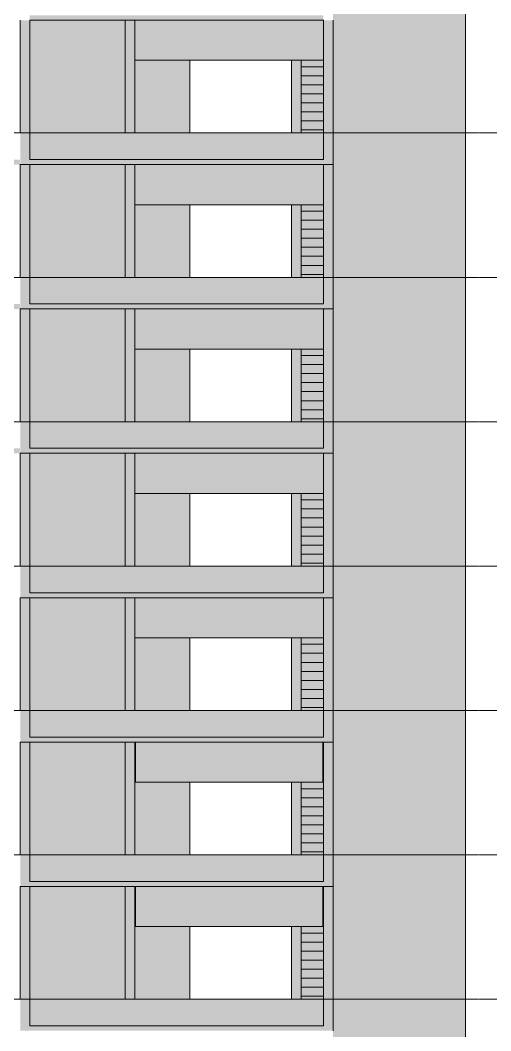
# Model space of a CAD drawing. Header units: centimetres. Extents: x -1139 to 26418, y -889 to 84390.
# Drawn here: x 12678 to 13617, y 78810 to 80826 of the extents above; entities that cross this region are included whole.
import ezdxf

# ---------------------------------------------------------------- set-up
doc = ezdxf.new("R2010")
doc.units = ezdxf.units.CM
doc.linetypes.add('Centro', pattern=[3.175, 0.635, -0.47625, 1.5875, -0.47625])
for name, color, linetype, lineweight in [('A-FLOR', 7, 'Continuous', 9), ('A-FLOR-LEVL', 7, 'Continuous', 9), ('S-BEAM', 7, 'Continuous', 9), ('S-COLS', 7, 'Continuous', 9), ('S-STRS', 7, 'Continuous', 9)]:
    doc.layers.add(name, color=color, linetype=linetype, lineweight=lineweight)

msp = doc.modelspace()

# ---------------------------------------------------------------- hatches: boundary and pattern name
at = {"layer": 'A-FLOR', "true_color": 0xc0c0c0}
for points in [[(12906.55, 80826), (13283.05, 80826), (13283.05, 80836), (12697.05, 80836), (12697.05, 80826), (12887.55, 80826)], [(12091.05, 80538), (12678.05, 80538), (12677.55, 80548), (11773.05, 80548), (11773.05, 80538), (11934.34, 80538)], [(13283.05, 80538), (13283.05, 80548), (12697.05, 80548), (12697.05, 80538), (13251.66, 80538)], [(11813.05, 80250), (12678.05, 80250), (12677.55, 80260), (11773.05, 80260), (11773.05, 80250)], [(12906.55, 80250), (13283.05, 80250), (13283.05, 80260), (12697.05, 80260), (12697.05, 80250), (12887.55, 80250)], [(12091.05, 79962), (12678.05, 79962), (12677.55, 79972), (11773.05, 79972), (11773.05, 79962), (11934.34, 79962)], [(13283.05, 79962), (13283.05, 79972), (12697.05, 79972), (12697.05, 79962), (13251.66, 79962)], [(12906.55, 79674), (13283.05, 79674), (13283.05, 79684), (12697.05, 79684), (12697.05, 79674), (12887.55, 79674)], [(12907.82, 79386), (13283.05, 79386), (13283.05, 79396), (12697.05, 79396), (12697.05, 79386), (12887.55, 79386)], [(13251.66, 79098), (13283.05, 79098), (13283.05, 79108), (12697.05, 79108), (12697.05, 79098), (13063.47, 79098)], [(13016.54, 78810), (13283.05, 78810), (13283.05, 78820), (12697.05, 78820), (12697.05, 78810), (12907.82, 78810)]]:
    msp.add_hatch(color=9, dxfattribs=at).paths.add_polyline_path(points, flags=0)
at = {"layer": 'S-BEAM', "true_color": 0xc0c0c0}
for points in [[(13016.55, 80746), (13283.05, 80746), (13283.05, 80826), (12906.55, 80826), (12906.55, 80746), (12935.12, 80746)], [(12687.1, 80538), (12697.05, 80538), (12697.05, 80601), (12678.05, 80601), (12678.05, 80538)], [(13016.55, 80548), (13283.05, 80548), (13283.05, 80601), (12697.05, 80601), (12697.05, 80548), (12980.2, 80548)], [(13283.05, 80538), (13302.05, 80538), (13302.05, 80601), (13283.05, 80601), (13283.05, 80548)], [(13016.55, 80458), (13283.05, 80458), (13283.05, 80538), (12906.55, 80538), (12906.55, 80458), (12935.12, 80458)], [(12697.05, 80250), (12697.05, 80313), (12678.05, 80313), (12678.05, 80250)], [(12980.2, 80260), (13283.05, 80260), (13283.05, 80313), (12697.05, 80313), (12697.05, 80260), (12965.94, 80260)], [(13283.05, 80250), (13302.05, 80250), (13302.05, 80313), (13283.05, 80313), (13283.05, 80260)], [(13016.55, 80170), (13283.05, 80170), (13283.05, 80250), (12906.55, 80250), (12906.55, 80170), (12935.12, 80170)], [(12697.05, 79962), (12697.05, 80025), (12678.05, 80025), (12678.05, 79962), (12687.1, 79962)], [(13283.05, 79972), (13283.05, 80025), (12697.05, 80025), (12697.05, 79972), (13251.66, 79972)], [(13283.05, 79962), (13302.05, 79962), (13302.05, 80025), (13283.05, 80025), (13283.05, 79972)], [(13063.47, 79882), (13283.05, 79882), (13283.05, 79962), (12906.55, 79962), (12906.55, 79882), (13016.55, 79882)], [(12697.05, 79674), (12697.05, 79737), (12678.05, 79737), (12678.05, 79674), (12687.1, 79674)], [(12980.2, 79684), (13283.05, 79684), (13283.05, 79737), (12697.05, 79737), (12697.05, 79684), (12965.93, 79684)], [(13302.05, 79674), (13302.05, 79737), (13283.05, 79737), (13283.05, 79674)], [(13063.47, 79594), (13283.05, 79594.1), (13283.05, 79674), (12906.55, 79674), (12906.55, 79594), (13016.55, 79594)], [(12687.1, 79386), (12697.05, 79386), (12697.05, 79449), (12678.05, 79449), (12678.05, 79386)], [(13026.73, 79396), (13283.05, 79396), (13283.05, 79449), (12697.05, 79449), (12697.05, 79396), (13016.55, 79396)], [(13302.05, 79386), (13302.05, 79449), (13283.05, 79449), (13283.05, 79386)], [(13016.55, 79306), (13281.78, 79306), (13281.78, 79386), (12907.82, 79386), (12907.82, 79306), (12935.12, 79306)], [(12697.05, 79098), (12697.05, 79161), (12678.05, 79161), (12678.05, 79098), (12687.1, 79098)], [(13302.05, 79098), (13302.05, 79161), (13283.05, 79161), (13283.05, 79098)], [(13016.55, 79018), (13281.78, 79018), (13281.78, 79098), (12907.82, 79098), (12907.82, 79018), (12935.12, 79018)], [(12678.05, 78810), (12697.05, 78810), (12697.05, 78873), (12678.05, 78873), (12678.05, 78820)], [(13063.47, 78820), (13283.05, 78820), (13283.05, 78873), (12697.05, 78873), (12697.05, 78820), (13027.57, 78820)], [(13302.05, 78810), (13302.05, 78873), (13283.05, 78873), (13283.05, 78810)]]:
    msp.add_hatch(color=9, dxfattribs=at).paths.add_polyline_path(points, flags=0)
h = msp.add_hatch(color=9, dxfattribs=at)
h.paths.add_polyline_path([(13016.55, 79098), (13016.54, 79098), (12907.82, 79098)], flags=0)
h.paths.add_polyline_path([(12875.28, 79108), (13283.05, 79108), (13283.05, 79161), (12697.05, 79161), (12697.05, 79108), (12768.55, 79108)], flags=0)
at = {"layer": 'S-COLS', "true_color": 0xc0c0c0}
for points in [[(13566.55, 80601), (13566.55, 80889), (13302.05, 80889), (13302.05, 80601), (13439.85, 80601)], [(12678.05, 80601), (12697.05, 80601), (12697.05, 80826), (12678.05, 80826), (12678.05, 80697.02)], [(12906.55, 80601), (12906.55, 80826), (12887.55, 80826), (12887.55, 80601)], [(13302.05, 80601), (13302.05, 80826), (13283.05, 80826), (13283.05, 80601)], [(13016.55, 80601), (13016.55, 80746), (12906.55, 80746), (12906.55, 80601)], [(13238.55, 80601), (13238.55, 80746), (13219.55, 80746), (13219.55, 80601)], [(13238.55, 80733), (13283.05, 80733), (13283.05, 80746), (13238.55, 80746)], [(13302.05, 80313), (13566.55, 80313), (13566.55, 80601), (13302.05, 80601), (13302.05, 80329.38)], [(12678.05, 80313), (12697.05, 80313), (12697.05, 80538), (12678.05, 80538), (12678.05, 80513.2)], [(12906.55, 80313), (12906.55, 80538), (12887.55, 80538), (12887.55, 80313)], [(13302.05, 80313), (13302.05, 80538), (13283.05, 80538), (13283.05, 80313)], [(13016.55, 80313), (13016.55, 80458), (12906.55, 80458), (12906.55, 80313)], [(13219.55, 80313), (13238.55, 80313), (13238.55, 80458), (13219.55, 80458)], [(13238.55, 80445), (13283.05, 80445), (13283.05, 80458), (13238.55, 80458)], [(13439.85, 80025), (13566.55, 80025), (13566.55, 80313), (13302.05, 80313), (13302.05, 80025)], [(12687.1, 80025), (12697.05, 80025), (12697.05, 80250), (12678.05, 80249.68), (12678.05, 80025)], [(12906.55, 80025), (12906.55, 80250), (12887.55, 80250), (12887.55, 80025)], [(13302.05, 80025), (13302.05, 80250), (13283.05, 80250), (13283.05, 80025)], [(12906.55, 80025), (13016.55, 80025), (13016.55, 80170), (12906.55, 80170), (12906.55, 80141.92)], [(13219.55, 80025), (13238.55, 80025), (13238.55, 80170), (13219.55, 80170), (13219.55, 80145.56)], [(13251.66, 80157), (13283.05, 80157), (13283.05, 80170), (13238.55, 80170), (13238.55, 80157)], [(13302.05, 79737), (13566.55, 79737), (13566.55, 80025), (13302.05, 80025), (13302.05, 79777.92)], [(12697.05, 79737), (12697.05, 79962), (12678.05, 79962), (12678.05, 79737), (12687.1, 79737)], [(12906.55, 79737), (12906.55, 79962), (12887.55, 79962), (12887.55, 79737)], [(13302.05, 79737), (13302.05, 79962), (13283.05, 79961.74), (13283.05, 79737)], [(13016.55, 79737), (13016.55, 79882), (12906.55, 79882), (12906.55, 79737)], [(13219.55, 79737), (13238.55, 79737), (13238.55, 79882), (13219.55, 79882), (13219.55, 79777.92)], [(13238.55, 79869), (13283.05, 79869), (13283.05, 79882), (13238.55, 79882)], [(13566.55, 79449), (13566.55, 79449), (13566.55, 79737), (13302.05, 79737), (13302.05, 79449), (13439.85, 79449)], [(12678.05, 79449), (12697.05, 79449), (12697.05, 79674), (12678.05, 79674), (12678.05, 79594.1)], [(12887.55, 79449), (12906.55, 79449), (12906.55, 79674), (12887.55, 79674), (12887.55, 79547.25)], [(13283.05, 79449), (13302.05, 79449), (13302.05, 79674), (13283.05, 79674), (13283.05, 79594.1)], [(12906.55, 79449), (13016.55, 79449), (13016.55, 79594), (12906.55, 79594), (12906.55, 79565.92)], [(13219.55, 79449), (13238.55, 79449), (13238.55, 79594), (13219.55, 79594)], [(13238.55, 79581), (13283.05, 79581), (13283.05, 79594), (13238.55, 79594)], [(13439.85, 79161), (13566.55, 79161), (13566.55, 79449), (13302.05, 79449), (13302.05, 79161)], [(12678.05, 79161), (12697.05, 79161), (12697.05, 79386), (12678.05, 79386)], [(12906.55, 79161), (12906.55, 79386), (12887.55, 79386), (12887.55, 79161)], [(12907.82, 79161), (13016.55, 79161), (13016.55, 79306), (12907.82, 79306), (12907.82, 79386), (12906.55, 79386), (12906.55, 79161)], [(13283.05, 79293), (13283.05, 79386), (13281.78, 79386), (13281.78, 79306), (13238.55, 79306), (13238.55, 79293), (13281.78, 79293)], [(13302.05, 79161), (13302.05, 79386), (13283.05, 79386), (13283.05, 79161)], [(13219.55, 79161), (13238.55, 79161), (13238.55, 79306), (13219.55, 79306)], [(13566.55, 78873), (13566.55, 79161), (13302.05, 79161), (13302.05, 78873), (13439.85, 78873)], [(12678.05, 78873), (12697.05, 78873), (12697.05, 79098), (12678.05, 79098), (12678.05, 79042.64)], [(12697.05, 78873), (12887.55, 78873), (12887.55, 79098), (12697.05, 79098), (12697.05, 79042.64)], [(12887.55, 78873), (12906.55, 78873), (12906.55, 79098), (12887.55, 79098), (12887.55, 78971.25)], [(12906.55, 78873), (13016.55, 78873), (13016.55, 79018), (12907.82, 79018), (12907.82, 79098), (12906.55, 79098), (12906.55, 78989.92)], [(13238.55, 79005), (13283.05, 79005), (13283.05, 79098), (13281.78, 79098), (13281.78, 79018), (13238.55, 79018)], [(13283.05, 78873), (13302.05, 78873), (13302.05, 79098), (13283.05, 79098), (13283.05, 79042.64)], [(13219.55, 78873), (13238.55, 78873), (13238.55, 79018), (13219.55, 79018)], [(13566.55, 78585), (13566.55, 78873), (13302.05, 78873), (13302.05, 78585), (13439.85, 78585)]]:
    msp.add_hatch(color=9, dxfattribs=at).paths.add_polyline_path(points, flags=0)
h = msp.add_hatch(color=9, dxfattribs=at)
h.paths.add_polyline_path([(12677.55, 80601), (12678.05, 80601.37), (12677.55, 80697.02)], flags=0)
h.paths.add_polyline_path([(12702.48, 80601), (12887.55, 80601), (12887.55, 80826), (12697.05, 80826), (12697.05, 80601)], flags=0)
h = msp.add_hatch(color=9, dxfattribs=at)
h.paths.add_polyline_path([(12677.55, 80313), (12678.05, 80313), (12677.55, 80513.2)], flags=0)
h.paths.add_polyline_path([(12702.48, 80313), (12887.55, 80313), (12887.55, 80538), (12697.05, 80538), (12697.05, 80313)], flags=0)
h = msp.add_hatch(color=9, dxfattribs=at)
h.paths.add_polyline_path([(12677.55, 80025), (12678.05, 80025.37), (12677.55, 80145.56)], flags=0)
h.paths.add_polyline_path([(12697.05, 80025), (12887.55, 80025), (12887.55, 80250), (12697.05, 80250), (12697.05, 80145.56)], flags=0)
h = msp.add_hatch(color=9, dxfattribs=at)
h.paths.add_polyline_path([(12677.55, 79737), (12678.05, 79737.37), (12677.55, 79777.92)], flags=0)
h.paths.add_polyline_path([(12702.48, 79737), (12887.55, 79737), (12887.55, 79962), (12697.05, 79962), (12697.05, 79737)], flags=0)
h = msp.add_hatch(color=9, dxfattribs=at)
h.paths.add_polyline_path([(12677.55, 79449), (12678.05, 79449.37), (12677.55, 79594.1)], flags=0)
h.paths.add_polyline_path([(12768.55, 79449), (12887.55, 79449), (12887.55, 79674), (12768.55, 79674)], flags=0)
h.paths.add_polyline_path([(12697.05, 79449), (12768.55, 79449), (12768.55, 79674), (12697.05, 79674)], flags=0)
h = msp.add_hatch(color=9, dxfattribs=at)
h.paths.add_polyline_path([(12768.55, 79161), (12887.55, 79161), (12887.55, 79386), (12768.55, 79386)], flags=0)
h.paths.add_polyline_path([(12702.47, 79161), (12768.55, 79161), (12768.55, 79386), (12697.05, 79386), (12697.05, 79161)], flags=0)
h.paths.add_polyline_path([(12677.55, 79161), (12678.05, 79161.37), (12677.55, 79385.74)], flags=0)
h.paths.add_polyline_path([(12677.55, 79396), (12678.05, 79396), (12677.55, 79410.28)], flags=0)
at = {"layer": 'S-STRS', "true_color": 0xc0c0c0}
for points in [[(13238.55, 80715), (13283.05, 80715), (13283.05, 80733), (13238.55, 80733), (13238.55, 80721)], [(13251.66, 80697), (13283.05, 80697.02), (13283.05, 80715), (13238.55, 80715), (13238.55, 80697)], [(13251.66, 80679), (13283.05, 80679), (13283.05, 80697), (13238.55, 80697), (13238.55, 80679)], [(13251.66, 80661), (13283.05, 80661), (13283.05, 80679), (13238.55, 80679), (13238.55, 80661)], [(13251.66, 80643), (13283.05, 80643), (13283.05, 80661), (13238.55, 80661), (13238.55, 80643)], [(13251.66, 80625), (13283.05, 80625), (13283.05, 80643), (13238.55, 80643), (13238.55, 80625)], [(13251.66, 80607), (13283.05, 80607), (13283.05, 80625), (13238.55, 80625), (13238.55, 80607)], [(13547.55, 80601), (13547.55, 80601), (13498.55, 80601)], [(13283.05, 80427), (13283.05, 80445), (13238.55, 80445), (13238.55, 80427), (13251.66, 80427)], [(13251.66, 80409), (13283.05, 80409), (13283.05, 80427), (13238.55, 80427), (13238.55, 80409)], [(13251.66, 80391), (13283.05, 80391), (13283.05, 80409), (13238.55, 80409), (13238.55, 80391)], [(13251.66, 80373), (13283.05, 80373), (13283.05, 80391), (13238.55, 80391), (13238.55, 80373)], [(13251.66, 80355), (13283.05, 80355), (13283.05, 80373), (13238.55, 80373), (13238.55, 80355)], [(13238.55, 80337), (13283.05, 80337), (13283.05, 80355), (13238.55, 80355)], [(13251.66, 80319), (13283.05, 80319), (13283.05, 80337), (13238.55, 80337), (13238.55, 80319)], [(13283.05, 80313), (13283.05, 80319), (13238.55, 80319), (13238.55, 80313), (13251.66, 80313)], [(13547.55, 80313), (13547.55, 80313), (13498.55, 80313)], [(13238.55, 80139), (13283.05, 80139), (13283.05, 80157), (13238.55, 80157), (13238.55, 80145)], [(13251.66, 80121), (13283.05, 80121), (13283.05, 80139), (13238.55, 80139), (13238.55, 80121)], [(13251.66, 80103), (13283.05, 80103), (13283.05, 80121), (13238.55, 80121), (13238.55, 80103)], [(13251.66, 80085), (13283.05, 80085), (13283.05, 80103), (13238.55, 80103), (13238.55, 80085)], [(13251.66, 80067), (13283.05, 80067), (13283.05, 80085), (13238.55, 80085), (13238.55, 80067)], [(13251.66, 80049), (13283.05, 80049), (13283.05, 80067), (13238.55, 80067), (13238.55, 80049)], [(13251.66, 80031), (13283.05, 80031), (13283.05, 80049), (13238.55, 80049), (13238.55, 80031)], [(13251.66, 80025), (13283.05, 80025), (13283.05, 80031), (13238.55, 80031), (13238.55, 80025)], [(13547.55, 80025), (13547.55, 80025), (13498.55, 80025)], [(13283.05, 79851), (13283.05, 79869), (13238.55, 79869), (13238.55, 79851), (13251.66, 79851)], [(13251.66, 79833), (13283.05, 79833), (13283.05, 79851), (13238.55, 79851), (13238.55, 79833)], [(13251.66, 79815), (13283.05, 79815), (13283.05, 79833), (13238.55, 79833), (13238.55, 79815)], [(13251.66, 79797), (13283.05, 79797), (13283.05, 79815), (13238.55, 79815), (13238.55, 79797)], [(13238.55, 79779), (13283.05, 79779), (13283.05, 79797), (13238.55, 79797)], [(13283.05, 79761), (13283.05, 79779), (13238.55, 79779), (13238.55, 79761), (13251.66, 79761)], [(13251.66, 79743), (13283.05, 79743), (13283.05, 79761), (13238.55, 79761), (13238.55, 79743)], [(13238.55, 79737), (13283.05, 79737), (13283.05, 79743), (13238.55, 79743)], [(13251.66, 79563), (13283.05, 79563), (13283.05, 79581), (13238.55, 79581), (13238.55, 79563)], [(13283.05, 79545), (13283.05, 79563), (13238.55, 79563), (13238.55, 79545), (13281.78, 79545)], [(13283.05, 79527), (13283.05, 79545), (13238.55, 79545), (13238.55, 79527), (13281.78, 79527)], [(13283.05, 79509), (13283.05, 79527), (13238.55, 79527), (13238.55, 79509), (13281.78, 79509)], [(13283.05, 79491), (13283.05, 79509), (13238.55, 79509), (13238.55, 79491), (13281.78, 79491)], [(13283.05, 79473), (13283.05, 79491), (13238.55, 79491), (13238.55, 79473), (13281.78, 79473)], [(13283.05, 79455), (13283.05, 79473), (13238.55, 79473), (13238.55, 79455), (13281.78, 79455)], [(13281.78, 79449), (13283.05, 79449), (13283.05, 79455), (13238.55, 79455), (13238.55, 79449), (13251.66, 79449)], [(13251.66, 79275), (13283.05, 79275), (13283.05, 79293), (13238.55, 79293), (13238.55, 79275)], [(13283.05, 79257), (13283.05, 79275), (13238.55, 79275), (13238.55, 79257), (13281.78, 79257)], [(13283.05, 79239), (13283.05, 79257), (13238.55, 79257), (13238.55, 79239), (13281.78, 79239)], [(13238.55, 79221), (13283.05, 79221), (13283.05, 79239), (13238.55, 79239)], [(13283.05, 79203), (13283.05, 79221), (13238.55, 79221), (13238.55, 79203), (13281.78, 79203)], [(13283.05, 79185), (13283.05, 79203), (13238.55, 79203), (13238.55, 79185), (13281.78, 79185)], [(13283.05, 79167), (13283.05, 79185), (13238.55, 79185), (13238.55, 79167), (13281.78, 79167)], [(13251.66, 79161), (13283.05, 79161), (13283.05, 79167), (13238.55, 79167), (13238.55, 79161)], [(13251.66, 78987), (13283.05, 78987), (13283.05, 79005), (13238.55, 79005), (13238.55, 78987)], [(13283.05, 78969), (13283.05, 78987), (13238.55, 78987), (13238.55, 78969), (13281.78, 78969)], [(13283.05, 78951), (13283.05, 78969), (13238.55, 78969), (13238.55, 78951), (13281.78, 78951)], [(13283.05, 78933), (13283.05, 78951), (13238.55, 78951), (13238.55, 78933), (13281.78, 78933)], [(13283.05, 78915), (13283.05, 78933), (13238.55, 78933), (13238.55, 78915), (13281.78, 78915)], [(13283.05, 78897), (13283.05, 78915), (13238.55, 78915), (13238.55, 78897), (13281.78, 78897)], [(13283.05, 78879), (13283.05, 78897), (13238.55, 78897), (13238.55, 78879), (13281.78, 78879)], [(13238.55, 78873), (13283.05, 78873), (13283.05, 78879), (13238.55, 78879)]]:
    msp.add_hatch(color=9, dxfattribs=at).paths.add_polyline_path(points, flags=0)
h = msp.add_hatch(color=9, dxfattribs=at)
h.paths.add_polyline_path([(13498.55, 80601), (13498.55, 80601), (13439.85, 80601)], flags=0)
h.paths.add_polyline_path([(13238.55, 80601), (13283.05, 80601), (13283.05, 80607), (13238.55, 80607)], flags=0)

# ---------------------------------------------------------------- linework, layer by layer
at = {"layer": 'A-FLOR'}
for p, q in [((13283.05, 80826), (12697.05, 80826)), ((12697.05, 80548), (13283.05, 80548)), ((13283.05, 80538), (12697.05, 80538)), ((12697.05, 80260), (13283.05, 80260)), ((13283.05, 80250), (12697.05, 80250)), ((12697.05, 79972), (13283.05, 79972)), ((13283.05, 79962), (12697.05, 79962)), ((12697.05, 79684), (13283.05, 79684)), ((13283.05, 79674), (12697.05, 79674)), ((12697.05, 79396), (13283.05, 79396)), ((13283.05, 79386), (12697.05, 79386)), ((12697.05, 79108), (13283.05, 79108)), ((13283.05, 79098), (12697.05, 79098)), ((12697.05, 78820), (13283.05, 78820))]:
    msp.add_line(p, q, dxfattribs=at)
at = {"layer": 'A-FLOR-LEVL', "linetype": 'Centro'}
for p, q in [((11368.8, 80601), (15167.39, 80601)), ((11368.8, 80313), (15167.39, 80313)), ((11368.8, 80025), (15167.39, 80025)), ((11368.8, 79737), (15167.39, 79737)), ((11368.8, 79449), (15167.39, 79449)), ((11368.8, 79161), (15167.39, 79161)), ((11368.8, 78873), (15167.39, 78873))]:
    msp.add_line(p, q, dxfattribs=at)
at = {"layer": 'S-BEAM'}
for p, q in [((12906.55, 80746), (13283.05, 80746)), ((12697.05, 80601), (12678.05, 80601)), ((12697.05, 80548), (12697.05, 80601)), ((12697.05, 80601), (13283.05, 80601)), ((13302.05, 80601), (13283.05, 80601)), ((13283.05, 80601), (13283.05, 80548)), ((13302.05, 80538), (13302.05, 80601)), ((12678.05, 80538), (12697.05, 80538)), ((13283.05, 80538), (13302.05, 80538)), ((12906.55, 80458), (13283.05, 80458)), ((12697.05, 80313), (12678.05, 80313)), ((12697.05, 80260), (12697.05, 80313)), ((12697.05, 80313), (13283.05, 80313)), ((13302.05, 80313), (13283.05, 80313)), ((13283.05, 80313), (13283.05, 80260)), ((13302.05, 80250), (13302.05, 80313)), ((12678.05, 80250), (12697.05, 80250)), ((13283.05, 80250), (13302.05, 80250)), ((12906.55, 80170), (13283.05, 80170)), ((12697.05, 80025), (12678.05, 80025)), ((12697.05, 79972), (12697.05, 80025)), ((12697.05, 80025), (13283.05, 80025)), ((13302.05, 80025), (13283.05, 80025)), ((13283.05, 80025), (13283.05, 79972)), ((13302.05, 79962), (13302.05, 80025)), ((12678.05, 79962), (12697.05, 79962)), ((13283.05, 79962), (13302.05, 79962)), ((12906.55, 79882), (13283.05, 79882)), ((12697.05, 79737), (12678.05, 79737)), ((12697.05, 79684), (12697.05, 79737)), ((12697.05, 79737), (13283.05, 79737)), ((13302.05, 79737), (13283.05, 79737)), ((13283.05, 79737), (13283.05, 79684)), ((13302.05, 79674), (13302.05, 79737)), ((12678.05, 79674), (12697.05, 79674)), ((13283.05, 79674), (13302.05, 79674)), ((12906.55, 79594), (13283.05, 79594)), ((12697.05, 79449), (12678.05, 79449)), ((12697.05, 79396), (12697.05, 79449)), ((12697.05, 79449), (13283.05, 79449)), ((13302.05, 79449), (13283.05, 79449)), ((13283.05, 79449), (13283.05, 79396)), ((13302.05, 79386), (13302.05, 79449)), ((12678.05, 79386), (12697.05, 79386)), ((12907.82, 79306), (12907.82, 79386)), ((13281.78, 79386), (13281.78, 79306)), ((13283.05, 79386), (13302.05, 79386)), ((12907.82, 79306), (13281.78, 79306)), ((12697.05, 79161), (12678.05, 79161)), ((12697.05, 79108), (12697.05, 79161)), ((12697.05, 79161), (13283.05, 79161)), ((13302.05, 79161), (13283.05, 79161)), ((13283.05, 79161), (13283.05, 79108)), ((13302.05, 79098), (13302.05, 79161)), ((12678.05, 79098), (12697.05, 79098)), ((12907.82, 79018), (12907.82, 79098)), ((13281.78, 79098), (13281.78, 79018)), ((13283.05, 79098), (13302.05, 79098)), ((12907.82, 79018), (13281.78, 79018)), ((12697.05, 78873), (12678.05, 78873)), ((12697.05, 78820), (12697.05, 78873)), ((12697.05, 78873), (13283.05, 78873)), ((13302.05, 78873), (13283.05, 78873)), ((13283.05, 78873), (13283.05, 78820)), ((13302.05, 78810), (13302.05, 78873))]:
    msp.add_line(p, q, dxfattribs=at)
at = {"layer": 'S-COLS'}
for p, q in [((13566.55, 80889), (13566.55, 80601)), ((12678.05, 80826), (12678.05, 80601)), ((12697.05, 80826), (12697.05, 80601)), ((12887.55, 80826), (12887.55, 80601)), ((12906.55, 80826), (12906.55, 80601)), ((13283.05, 80826), (13283.05, 80601)), ((13302.05, 80601), (13302.05, 80826)), ((13016.55, 80746), (13016.55, 80601)), ((13219.55, 80746), (13219.55, 80601)), ((13238.55, 80746), (13238.55, 80661)), ((13566.55, 80601), (13302.05, 80601)), ((13566.55, 80601), (13302.05, 80601)), ((13566.55, 80601), (13566.55, 80313)), ((12678.05, 80538), (12678.05, 80313)), ((12697.05, 80538), (12697.05, 80313)), ((12887.55, 80538), (12887.55, 80313)), ((12906.55, 80538), (12906.55, 80313)), ((13283.05, 80538), (13283.05, 80313)), ((13302.05, 80313), (13302.05, 80538)), ((13016.55, 80458), (13016.55, 80313)), ((13219.55, 80458), (13219.55, 80313)), ((13238.55, 80458), (13238.55, 80373)), ((13566.55, 80313), (13302.05, 80313)), ((13566.55, 80313), (13302.05, 80313)), ((13566.55, 80313), (13566.55, 80025)), ((12678.05, 80250), (12678.05, 80025)), ((12697.05, 80250), (12697.05, 80025)), ((12887.55, 80250), (12887.55, 80025)), ((12906.55, 80250), (12906.55, 80025)), ((13283.05, 80250), (13283.05, 80025)), ((13302.05, 80025), (13302.05, 80250)), ((13016.55, 80170), (13016.55, 80025)), ((13219.55, 80170), (13219.55, 80025)), ((13238.55, 80170), (13238.55, 80085)), ((13566.55, 80025), (13302.05, 80025)), ((13566.55, 80025), (13302.05, 80025)), ((13566.55, 80025), (13566.55, 79737)), ((12678.05, 79962), (12678.05, 79737)), ((12697.05, 79962), (12697.05, 79737)), ((12887.55, 79962), (12887.55, 79737)), ((12906.55, 79962), (12906.55, 79737)), ((13283.05, 79962), (13283.05, 79737)), ((13302.05, 79737), (13302.05, 79962)), ((13016.55, 79882), (13016.55, 79737)), ((13219.55, 79882), (13219.55, 79737)), ((13238.55, 79882), (13238.55, 79797)), ((13566.55, 79737), (13302.05, 79737)), ((13566.55, 79737), (13302.05, 79737)), ((13566.55, 79737), (13566.55, 79449)), ((12678.05, 79674), (12678.05, 79449)), ((12697.05, 79674), (12697.05, 79449)), ((12887.55, 79674), (12887.55, 79449)), ((12906.55, 79674), (12906.55, 79449)), ((13283.05, 79674), (13283.05, 79449)), ((13302.05, 79449), (13302.05, 79674)), ((13016.55, 79594), (13016.55, 79449)), ((13219.55, 79594), (13219.55, 79449)), ((13238.55, 79594), (13238.55, 79509)), ((13566.55, 79449), (13302.05, 79449)), ((13566.55, 79449), (13302.05, 79449)), ((13566.55, 79449), (13566.55, 79161)), ((12678.05, 79386), (12678.05, 79161)), ((12697.05, 79386), (12697.05, 79161)), ((12887.55, 79386), (12887.55, 79161)), ((12906.55, 79386), (12906.55, 79161)), ((13283.05, 79386), (13283.05, 79161)), ((13302.05, 79161), (13302.05, 79386)), ((13016.55, 79306), (13016.55, 79161)), ((13219.55, 79306), (13219.55, 79161)), ((13238.55, 79306), (13238.55, 79221)), ((13566.55, 79161), (13302.05, 79161)), ((13566.55, 79161), (13302.05, 79161)), ((13566.55, 79161), (13566.55, 78873)), ((12678.05, 79098), (12678.05, 78873)), ((12697.05, 79098), (12697.05, 78873)), ((12887.55, 79098), (12887.55, 78873)), ((12906.55, 79098), (12906.55, 78873)), ((13283.05, 79098), (13283.05, 78873)), ((13302.05, 78873), (13302.05, 79098)), ((13016.55, 79018), (13016.55, 78873)), ((13219.55, 79018), (13219.55, 78873)), ((13238.55, 79018), (13238.55, 78933)), ((13566.55, 78873), (13302.05, 78873)), ((13566.55, 78873), (13302.05, 78873)), ((13566.55, 78873), (13566.55, 78585))]:
    msp.add_line(p, q, dxfattribs=at)
at = {"layer": 'S-STRS'}
for p, q in [((13238.55, 80733), (13283.05, 80733)), ((13238.55, 80715), (13283.05, 80715)), ((13238.55, 80697), (13283.05, 80697)), ((13238.55, 80679), (13283.05, 80679)), ((13238.55, 80661), (13283.05, 80661)), ((13238.55, 80643), (13238.55, 80661)), ((13238.55, 80643), (13283.05, 80643)), ((13238.55, 80625), (13238.55, 80643)), ((13238.55, 80625), (13283.05, 80625)), ((13238.55, 80607), (13238.55, 80625)), ((13238.55, 80607), (13283.05, 80607)), ((13238.55, 80601), (13238.55, 80607)), ((13238.55, 80445), (13283.05, 80445)), ((13238.55, 80427), (13283.05, 80427)), ((13238.55, 80409), (13283.05, 80409)), ((13238.55, 80391), (13283.05, 80391)), ((13238.55, 80373), (13283.05, 80373)), ((13238.55, 80355), (13238.55, 80373)), ((13238.55, 80355), (13283.05, 80355)), ((13238.55, 80337), (13238.55, 80355)), ((13238.55, 80337), (13283.05, 80337)), ((13238.55, 80319), (13238.55, 80337)), ((13238.55, 80319), (13283.05, 80319)), ((13238.55, 80313), (13238.55, 80319)), ((13238.55, 80157), (13283.05, 80157)), ((13238.55, 80139), (13283.05, 80139)), ((13238.55, 80121), (13283.05, 80121)), ((13238.55, 80103), (13283.05, 80103)), ((13238.55, 80085), (13283.05, 80085)), ((13238.55, 80067), (13238.55, 80085)), ((13238.55, 80067), (13283.05, 80067)), ((13238.55, 80049), (13238.55, 80067)), ((13238.55, 80049), (13283.05, 80049)), ((13238.55, 80031), (13238.55, 80049)), ((13238.55, 80031), (13283.05, 80031)), ((13238.55, 80025), (13238.55, 80031)), ((13238.55, 79869), (13283.05, 79869)), ((13238.55, 79851), (13283.05, 79851)), ((13238.55, 79833), (13283.05, 79833)), ((13238.55, 79815), (13283.05, 79815)), ((13238.55, 79797), (13283.05, 79797)), ((13238.55, 79779), (13238.55, 79797)), ((13238.55, 79779), (13283.05, 79779)), ((13238.55, 79761), (13238.55, 79779)), ((13238.55, 79761), (13283.05, 79761)), ((13238.55, 79743), (13238.55, 79761)), ((13238.55, 79743), (13283.05, 79743)), ((13238.55, 79737), (13238.55, 79743)), ((13238.55, 79581), (13283.05, 79581)), ((13238.55, 79563), (13283.05, 79563)), ((13238.55, 79545), (13283.05, 79545)), ((13238.55, 79527), (13283.05, 79527)), ((13238.55, 79509), (13283.05, 79509)), ((13238.55, 79491), (13238.55, 79509)), ((13238.55, 79491), (13283.05, 79491)), ((13238.55, 79473), (13238.55, 79491)), ((13238.55, 79473), (13283.05, 79473)), ((13238.55, 79455), (13238.55, 79473)), ((13238.55, 79455), (13283.05, 79455)), ((13238.55, 79449), (13238.55, 79455)), ((13238.55, 79293), (13283.05, 79293)), ((13238.55, 79275), (13283.05, 79275)), ((13238.55, 79257), (13283.05, 79257)), ((13238.55, 79239), (13283.05, 79239)), ((13238.55, 79221), (13283.05, 79221)), ((13238.55, 79203), (13238.55, 79221)), ((13238.55, 79203), (13283.05, 79203)), ((13238.55, 79185), (13238.55, 79203)), ((13238.55, 79185), (13283.05, 79185)), ((13238.55, 79167), (13238.55, 79185)), ((13238.55, 79167), (13283.05, 79167)), ((13238.55, 79161), (13238.55, 79167)), ((13238.55, 79005), (13283.05, 79005)), ((13238.55, 78987), (13283.05, 78987)), ((13238.55, 78969), (13283.05, 78969)), ((13238.55, 78951), (13283.05, 78951)), ((13238.55, 78933), (13283.05, 78933)), ((13238.55, 78915), (13238.55, 78933)), ((13238.55, 78915), (13283.05, 78915)), ((13238.55, 78897), (13238.55, 78915)), ((13238.55, 78897), (13283.05, 78897)), ((13238.55, 78879), (13238.55, 78897)), ((13238.55, 78879), (13283.05, 78879)), ((13238.55, 78873), (13238.55, 78879))]:
    msp.add_line(p, q, dxfattribs=at)

doc.saveas('drawing.dxf')
